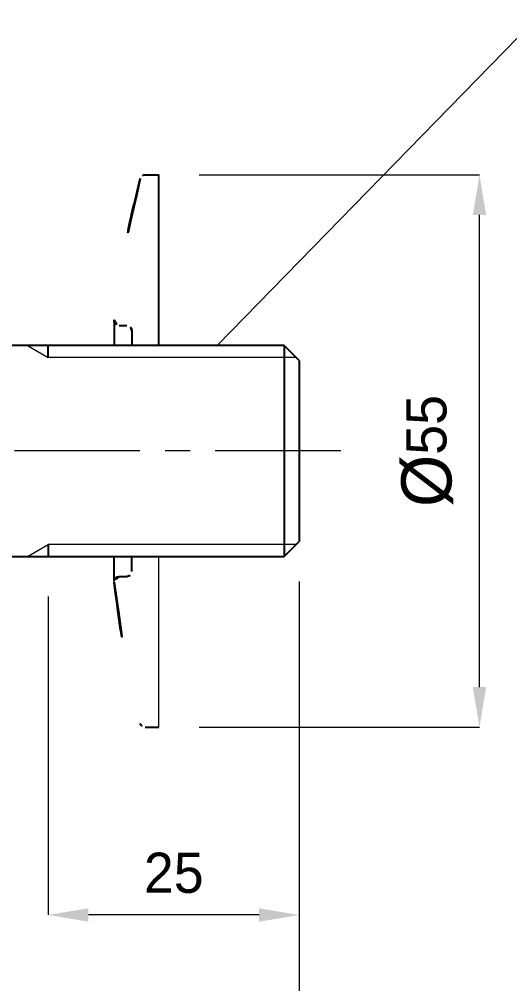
# Model space of a CAD drawing. Extents: x 16296677672 to 16296678106, y -37409616503 to -37409616185.
# Drawn here: x 16296677960 to 16296678008.9, y -37409616433.9 to -37409616337.9 of the extents above; entities that cross this region are included whole.
import ezdxf

# ---------------------------------------------------------------- set-up
doc = ezdxf.new("R2010")
doc.units = 0
doc.header["$LTSCALE"] = 10
doc.header["$MEASUREMENT"] = 0
doc.header["$PDMODE"] = 3
doc.header["$PDSIZE"] = -10
doc.linetypes.add('CENTER', pattern=[2, 1.25, -0.25, 0.25, -0.25])
doc.layers.get('0').update_dxf_attribs({"linetype": 'CONTINUOUS'})
doc.layers.get('DEFPOINTS').update_dxf_attribs({"linetype": 'CONTINUOUS'})
doc.layers.add('1', color=7, linetype='CONTINUOUS')
doc.layers.add('DWG', color=7, linetype='CONTINUOUS')
for name, color, linetype, lineweight in [('DIM & TEXT', 4, 'CONTINUOUS', 9), ('HIDDEN THIN', 40, 'CONTINUOUS', 9), ('중심선', 1, 'CENTER', 18)]:
    doc.layers.add(name, color=color, linetype=linetype, lineweight=lineweight)
doc.styles.add('Daelim Dimension', font='')
doc.styles.get('Daelim Dimension').set_extended_font_data('나눔고딕')
doc.dimstyles.new('DEFAULT', dxfattribs={"dimscale": 2, "dimtxt": 2, "dimasz": 2, "dimexe": 0, "dimexo": 2, "dimgap": 1, "dimtad": 1, "dimdec": 1, "dimzin": 9, "dimdsep": 46, "dimtxsty": 'Daelim Dimension', "dimcen": 0.5, "dimclrd": 252, "dimclre": 252, "dimclrt": 3, "dimadec": 1, "dimazin": 0, "dimtfac": 1, "dimtdec": 1, "dimtix": 1, "dimtmove": 0, "dimatfit": 3, "dimfxl": 1, "dimtolj": 1, "dimtzin": 1, "dimlwd": 9, "dimlwe": 9, "dimarcsym": 0})

# ---------------------------------------------------------------- blocks, each defined once
blk = doc.blocks.new('*D53')
at = {"color": 5, "lineweight": 9, "ltscale": 0.5, "transparency": 16777216}
for p, q in [((16296677987.902691, -37409616393.866127), (16296677987.902691, -37409616451.010536)), ((16296677923.3118, -37409616401.559563), (16296677923.3118, -37409616451.010536)), ((16296677927.3118, -37409616451.010536), (16296677983.902691, -37409616451.010536))]:
    blk.add_line(p, q, dxfattribs=at)
at = {"color": 5, "ltscale": 0.5, "transparency": 16777216}
for points in [[(16296677927.3118, -37409616450.34388), (16296677927.3118, -37409616451.677208), (16296677923.3118, -37409616451.010536)], [(16296677983.902691, -37409616450.34388), (16296677983.902691, -37409616451.677208), (16296677987.902691, -37409616451.010536)]]:
    blk.add_solid(points, dxfattribs=at)
at = {"layer": 'DEFPOINTS', "color": 0, "ltscale": 0.5, "transparency": 16777216}
for p in [(16296677987.902691, -37409616389.866127), (16296677923.3118, -37409616397.559563), (16296677987.902691, -37409616451.010536)]:
    blk.add_point(p, dxfattribs=at)
at = {"color": 7, "ltscale": 0.5, "transparency": 16777216, "insert": (16296677955.60725, -37409616446.833153), "char_height": 4, "attachment_point": 5, "style": 'Daelim Dimension'}
blk.add_mtext('\\A1;65', dxfattribs=at)
blk = doc.blocks.new('*D54')
at = {"color": 5, "lineweight": 9, "ltscale": 0.5, "transparency": 16777216}
for p, q in [((16296677977.91904, -37409616353.36615), (16296678005.84623, -37409616353.36615)), ((16296678005.84623, -37409616404.36615), (16296678005.84623, -37409616357.36615)), ((16296677977.91904, -37409616408.36615), (16296678005.84623, -37409616408.36615))]:
    blk.add_line(p, q, dxfattribs=at)
at = {"color": 5, "ltscale": 0.5, "transparency": 16777216}
for points in [[(16296678005.17956, -37409616357.36615), (16296678006.5129, -37409616357.36615), (16296678005.84623, -37409616353.36615)], [(16296678005.17956, -37409616404.36615), (16296678006.5129, -37409616404.36615), (16296678005.84623, -37409616408.36615)]]:
    blk.add_solid(points, dxfattribs=at)
at = {"layer": 'DEFPOINTS', "color": 0, "ltscale": 0.5, "transparency": 16777216}
for p in [(16296677973.91904, -37409616353.36615), (16296678005.84623, -37409616353.36615), (16296677973.91904, -37409616408.36615)]:
    blk.add_point(p, dxfattribs=at)
at = {"color": 7, "ltscale": 0.5, "transparency": 16777216, "insert": (16296678000.65237, -37409616380.86614), "char_height": 4, "attachment_point": 5, "rotation": 90, "style": 'Daelim Dimension'}
blk.add_mtext('\\A1;{\\H1.25x;\\C256;Ø}55', dxfattribs=at)
blk = doc.blocks.new('*D59')
at = {"color": 5, "lineweight": 9, "ltscale": 0.5, "transparency": 16777216}
for p, q in [((16296677987.902691, -37409616393.866127), (16296677987.902691, -37409616427.057442)), ((16296677962.902691, -37409616395.366127), (16296677962.902691, -37409616427.057442)), ((16296677983.902691, -37409616427.057442), (16296677966.902691, -37409616427.057442))]:
    blk.add_line(p, q, dxfattribs=at)
at = {"color": 5, "ltscale": 0.5, "transparency": 16777216}
for points in [[(16296677966.902691, -37409616426.390778), (16296677966.902691, -37409616427.724113), (16296677962.902691, -37409616427.057442)], [(16296677983.902691, -37409616426.390778), (16296677983.902691, -37409616427.724113), (16296677987.902691, -37409616427.057442)]]:
    blk.add_solid(points, dxfattribs=at)
at = {"layer": 'DEFPOINTS', "color": 0, "ltscale": 0.5, "transparency": 16777216}
for p in [(16296677987.902691, -37409616389.866127), (16296677962.902691, -37409616391.366127), (16296677962.902691, -37409616427.057442)]:
    blk.add_point(p, dxfattribs=at)
at = {"color": 7, "ltscale": 0.5, "transparency": 16777216, "insert": (16296677975.402691, -37409616422.880043), "char_height": 4, "attachment_point": 5, "style": 'Daelim Dimension'}
blk.add_mtext('\\A1;25', dxfattribs=at)

msp = doc.modelspace()

# ---------------------------------------------------------------- linework, layer by layer
at = {"layer": '1'}
for p, q in [((16296677969.476049, -37409616367.866127), (16296677969.476049, -37409616370.366127)), ((16296677969.476049, -37409616393.866127), (16296677969.476049, -37409616391.366127))]:
    msp.add_line(p, q, dxfattribs=at)
at = {"layer": 'DIM & TEXT', "color": 5}
msp.add_line((16296677979.71656, -37409616370.366127), (16296678011.43244, -37409616337.88871), dxfattribs=at)
at = {"layer": 'DWG', "color": 0}
for p, q in [((16296677972.55512, -37409616353.366127), (16296677973.919029, -37409616353.366127)), ((16296677972.55512, -37409616353.366127), (16296677973.919029, -37409616353.366127)), ((16296677973.919029, -37409616370.366127), (16296677973.919029, -37409616353.366127)), ((16296677973.919029, -37409616370.366127), (16296677973.919029, -37409616353.366127)), ((16296677969.976049, -37409616368.366127), (16296677970.71903, -37409616368.366127)), ((16296677969.976049, -37409616368.366127), (16296677970.71903, -37409616368.366127)), ((16296677971.21903, -37409616368.866127), (16296677971.21903, -37409616370.366127)), ((16296677971.21903, -37409616368.866127), (16296677971.21903, -37409616370.366127)), ((16296677986.402691, -37409616370.366127), (16296677941.902691, -37409616370.366127)), ((16296677962.902691, -37409616371.566139), (16296677962.902691, -37409616370.366127)), ((16296677987.902691, -37409616371.866127), (16296677986.402691, -37409616370.366127)), ((16296677986.402691, -37409616370.366127), (16296677986.402691, -37409616380.866127)), ((16296677987.902691, -37409616371.866127), (16296677987.902691, -37409616380.866127)), ((16296677986.402691, -37409616380.866127), (16296677986.402691, -37409616391.366127)), ((16296677987.902691, -37409616380.866127), (16296677987.902691, -37409616389.866127)), ((16296677962.902691, -37409616390.166138), (16296677962.902691, -37409616391.366127)), ((16296677986.402691, -37409616391.366127), (16296677987.902691, -37409616389.866127)), ((16296677941.902691, -37409616391.366127), (16296677986.402691, -37409616391.366127)), ((16296677971.21903, -37409616392.866127), (16296677971.21903, -37409616391.366127)), ((16296677971.21903, -37409616392.866127), (16296677971.21903, -37409616391.366127)), ((16296677969.976049, -37409616393.366127), (16296677970.71903, -37409616393.366127)), ((16296677969.976049, -37409616393.366127), (16296677970.71903, -37409616393.366127)), ((16296677972.55512, -37409616408.366127), (16296677973.919029, -37409616408.366127)), ((16296677972.55512, -37409616408.366127), (16296677973.919029, -37409616408.366127))]:
    msp.add_line(p, q, dxfattribs=at)
at = {"layer": 'DWG', "lineweight": 0}
msp.add_line((16296677973.919029, -37409616408.366127), (16296677973.919029, -37409616391.366127), dxfattribs=at)
msp.add_line((16296677973.919029, -37409616408.366127), (16296677973.919029, -37409616391.366127), dxfattribs=at)
at = {"layer": 'DWG', "color": 0}
for centre, radius, start, end in [((16296678068.86833, -37409616378.846428), 100, 165.45973063, 173.66441834), ((16296678068.86833, -37409616378.846428), 100, 165.45973063, 173.66441834), ((16296677972.55512, -37409616353.866127), 0.5, 90, 165.45973063), ((16296677972.55512, -37409616353.866127), 0.5, 90, 165.45973063), ((16296677969.976049, -37409616367.866127), 0.5, 173.66441834, 270), ((16296677969.976049, -37409616367.866127), 0.5, 173.66441834, 270), ((16296677970.71903, -37409616368.866127), 0.5, 0, 90), ((16296677970.71903, -37409616368.866127), 0.5, 0, 90), ((16296677969.976049, -37409616393.866127), 0.5, 90, 186.33558166), ((16296677969.976049, -37409616393.866127), 0.5, 90, 186.33558166), ((16296677970.71903, -37409616392.866127), 0.5, 270, 0), ((16296677970.71903, -37409616392.866127), 0.5, 270, 0), ((16296678068.86833, -37409616382.885849), 100, 186.33558166, 194.54026937), ((16296678068.86833, -37409616382.885849), 100, 186.33558166, 194.54026937), ((16296677972.55512, -37409616407.866127), 0.5, 194.54026937, 270), ((16296677972.55512, -37409616407.866127), 0.5, 194.54026937, 270)]:
    msp.add_arc(centre, radius, start, end, dxfattribs=at)
at = {"layer": 'HIDDEN THIN', "color": 3}
for p, q in [((16296677960.82423, -37409616370.366127), (16296677962.902691, -37409616371.566139)), ((16296677987.60269, -37409616371.566139), (16296677962.902691, -37409616371.566139)), ((16296677960.82423, -37409616391.366127), (16296677962.902691, -37409616390.166138)), ((16296677987.60269, -37409616390.166138), (16296677962.902691, -37409616390.166138))]:
    msp.add_line(p, q, dxfattribs=at)
at = {"layer": '중심선', "color": 1, "linetype": 'CENTER'}
msp.add_line((16296677992.03516, -37409616380.866127), (16296677911.94902, -37409616380.866127), dxfattribs=at)

# ---------------------------------------------------------------- dimensions: what is measured, and where the dimension line sits
at = {"ltscale": 0.5}
dim = msp.add_linear_dim(base=(16296678005.84623, -37409616353.36615), p1=(16296677973.919029, -37409616408.366127), p2=(16296677973.919029, -37409616353.366127), angle=90, text='{\\H1.25x;\\C256;Ø}<>', dimstyle='DEFAULT', override={"dimclrd": 5, "dimclre": 5, "dimclrt": 7}, dxfattribs=at)
dim.commit()
dim.dimension.update_dxf_attribs({"geometry": '*D54', "text_midpoint": (16296678000.65237, -37409616380.866142)})
for base, p1, p2, picture, middle in [((16296677987.902691, -37409616451.010536), (16296677923.3118, -37409616397.559563), (16296677987.902691, -37409616389.866127), '*D53', (16296677955.60725, -37409616446.833153)), ((16296677962.902691, -37409616427.057442), (16296677987.902691, -37409616389.866127), (16296677962.902691, -37409616391.366127), '*D59', (16296677975.402691, -37409616422.880043))]:
    dim = msp.add_linear_dim(base=base, p1=p1, p2=p2, dimstyle='DEFAULT', override={"dimdec": 0, "dimclrd": 5, "dimclre": 5, "dimclrt": 7}, dxfattribs=at)
    dim.commit()
    dim.dimension.update_dxf_attribs({"geometry": picture, "text_midpoint": middle})

doc.saveas('drawing.dxf')
